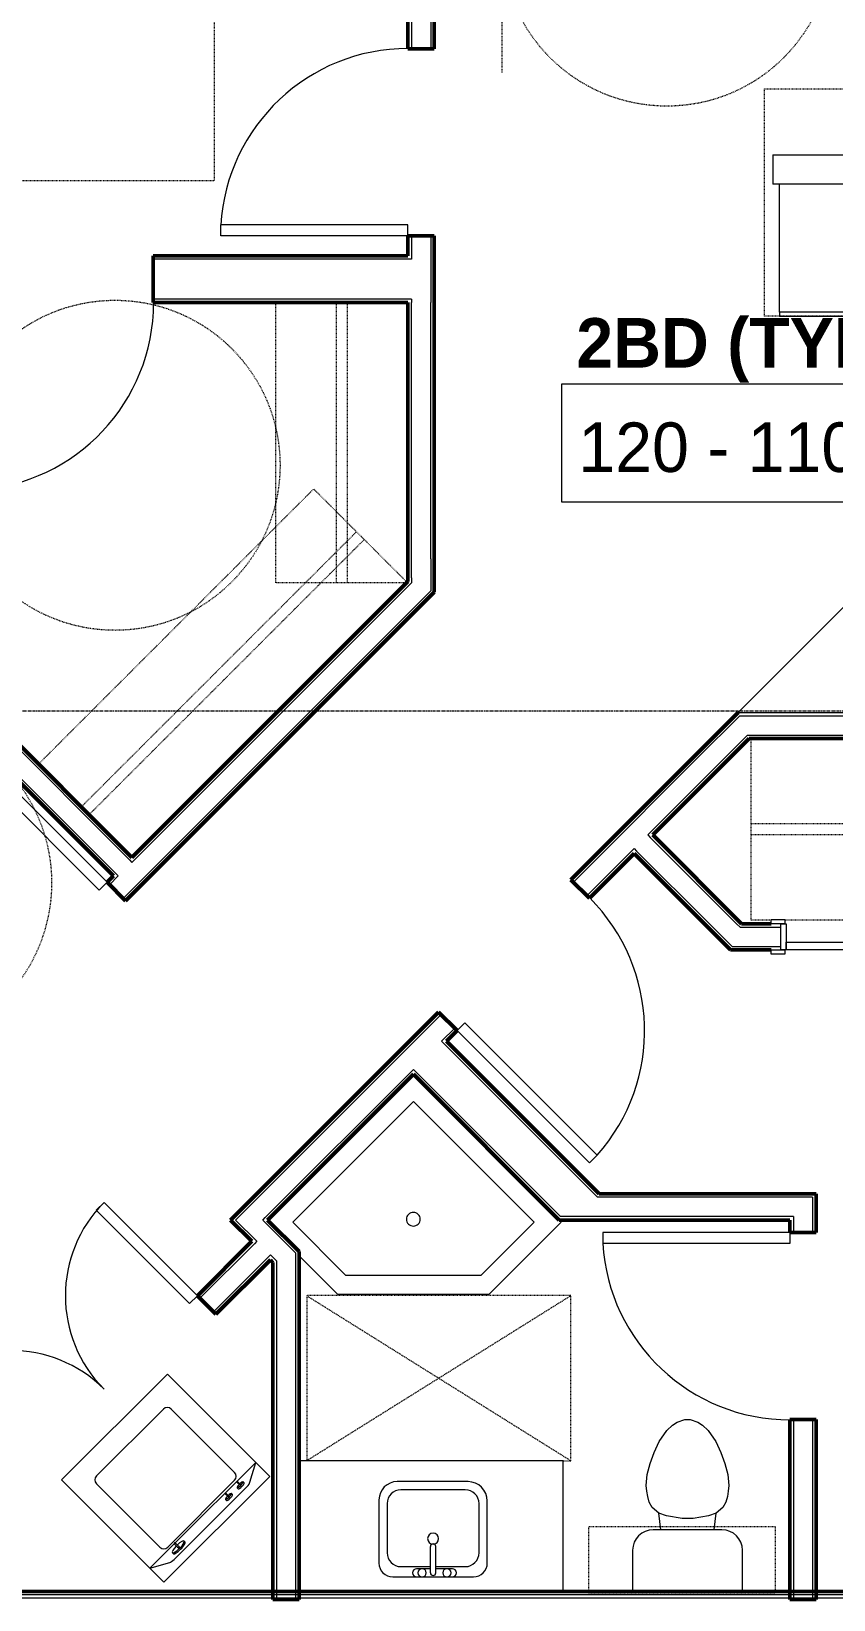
# Model space of a CAD drawing. Header units: inches. Extents: x -4266 to -1814, y 9706 to 12441.
# Drawn here: x -2432.7 to -2286.9, y 11685.7 to 11970.8 of the extents above; entities that cross this region are included whole.
import ezdxf

# ---------------------------------------------------------------- set-up
doc = ezdxf.new("R2010")
doc.units = ezdxf.units.IN
doc.header["$MEASUREMENT"] = 0
doc.linetypes.add('Dash', pattern=[0.25, 0.125, -0.125])
doc.linetypes.add('Grid Line 1_2_', pattern=[0.875, 0.5, -0.125, 0.125, -0.125])
for name, color, linetype, lineweight in [('A-AREA-IDEN', 2, 'Continuous', 9), ('A-DOOR-1', 7, 'Continuous', 9), ('A-DOOR-2', 50, 'Continuous', 20), ('A-DOOR-FRAM-1', 50, 'Continuous', 20), ('A-GENM-HDLN-1', 7, 'Dash', 9), ('A-WALL', 113, 'Continuous', 13), ('A-WALL-3', 250, 'Continuous', 50), ('A-WALL-4', 10, 'Continuous', 13), ('I-FURN-1', 7, 'Continuous', 9), ('I-FURN-HDLN-1', 7, 'Dash', 9), ('I-WALL-3', 2, 'Continuous', 50), ('P-SANR-FIXT-2', 7, 'Continuous', 9), ('Q-CASE-2', 7, 'Continuous', 9), ('Q-CASE-HDLN-1', 7, 'Dash', 9), ('Q-SPCQ-2', 7, 'Continuous', 9), ('S-GRID-1', 1, 'Grid Line 1_2_', 9)]:
    doc.layers.add(name, color=color, linetype=linetype, lineweight=lineweight)
doc.styles.add('Century Gothic', font='ufonts.com_century-gothic.ttf', dxfattribs={"height": 9})
doc.styles.add('Century Gothic_B', font='GOTHICB.TTF', dxfattribs={"height": 9})

msp = doc.modelspace()

# ---------------------------------------------------------------- linework, layer by layer
at = {"layer": 'A-AREA-IDEN', "flags": 128}
msp.add_lwpolyline([(-2336.30361, 11906.68741), (-2253.80597, 11906.68741), (-2253.80597, 11885.19135), (-2336.30361, 11885.19135)], close=True, dxfattribs=at)
at = {"layer": 'A-DOOR-1'}
for p, q in [((-2298.27374, 11809.32986), (-2295.77374, 11809.32986)), ((-2298.27374, 11808.57986), (-2298.27374, 11809.32986)), ((-2295.77374, 11809.32986), (-2295.77374, 11808.57986)), ((-2295.77374, 11808.57986), (-2298.27374, 11808.57986)), ((-2298.27374, 11803.82986), (-2295.77374, 11803.82986)), ((-2298.27374, 11803.07986), (-2298.27374, 11803.82986)), ((-2295.77374, 11803.82986), (-2295.77374, 11803.07986)), ((-2295.77374, 11803.07986), (-2298.27374, 11803.07986))]:
    msp.add_line(p, q, dxfattribs=at)
for centre, radius, start, end in [((-2364.27374, 11933.58832), 34.06659, 90, 176.634313), ((-2444.57374, 11921.46332), 34.06659, 273.365687, 360), ((-2355.34066, 11789.17177), 34.06659, 318.365687, 45), ((-2402.54004, 11740.96766), 24, 135, 225), ((-2294.85699, 11752.48245), 34.06659, 183.365687, 270), ((-2436.48116, 11707.02654), 24, 45, 135)]:
    msp.add_arc(centre, radius, start, end, dxfattribs=at)
at = {"layer": 'A-DOOR-2'}
for p, q in [((-2364.27374, 11935.58832), (-2398.28157, 11935.58832)), ((-2398.28157, 11933.58832), (-2398.28157, 11935.58832)), ((-2364.27374, 11933.58832), (-2364.27374, 11935.58832)), ((-2364.27374, 11933.58832), (-2398.28157, 11933.58832)), ((-2420.37893, 11814.6991), (-2444.42609, 11838.74627)), ((-2418.96471, 11816.11332), (-2443.01188, 11840.16049)), ((-2418.96471, 11816.11332), (-2420.37893, 11814.6991)), ((-2295.52374, 11805.20486), (-2258.52374, 11805.20486)), ((-2295.52374, 11803.82986), (-2295.52374, 11805.20486)), ((-2258.52374, 11803.82986), (-2295.52374, 11803.82986)), ((-2355.34066, 11789.17177), (-2353.92645, 11790.58598)), ((-2355.34066, 11789.17177), (-2331.29349, 11765.1246)), ((-2353.92645, 11790.58598), (-2329.87928, 11766.53881)), ((-2331.29349, 11765.1246), (-2329.87928, 11766.53881)), ((-2419.5106, 11757.93822), (-2420.92481, 11756.52401)), ((-2402.54004, 11740.96766), (-2419.5106, 11757.93822)), ((-2420.92481, 11756.52401), (-2403.95425, 11739.55345)), ((-2328.86482, 11752.48245), (-2328.86482, 11750.48245)), ((-2294.85699, 11752.48245), (-2328.86482, 11752.48245)), ((-2294.85699, 11752.48245), (-2294.85699, 11750.48245)), ((-2294.85699, 11750.48245), (-2328.86482, 11750.48245)), ((-2403.95425, 11739.55345), (-2402.54004, 11740.96766))]:
    msp.add_line(p, q, dxfattribs=at)
at = {"layer": 'A-DOOR-FRAM-1'}
for p, q in [((-2296.52374, 11808.57986), (-2295.52374, 11808.57986)), ((-2296.52374, 11803.82986), (-2296.52374, 11808.57986)), ((-2295.52374, 11808.57986), (-2295.52374, 11803.82986)), ((-2295.52374, 11803.82986), (-2296.52374, 11803.82986))]:
    msp.add_line(p, q, dxfattribs=at)
at = {"layer": 'A-GENM-HDLN-1'}
for p, q in [((-2347.22313, 12011.17685), (-2347.22313, 11963.17685)), ((-2382.68824, 11710.9894), (-2334.68824, 11740.9894)), ((-2382.68824, 11740.9894), (-2334.68824, 11710.9894)), ((-2334.68824, 11740.9894), (-2382.68824, 11740.9894)), ((-2382.68824, 11740.9894), (-2382.68824, 11710.9894)), ((-2334.68824, 11710.9894), (-2334.68824, 11740.9894)), ((-2336.06324, 11710.9894), (-2334.68824, 11710.9894))]:
    msp.add_line(p, q, dxfattribs=at)
for centre in [(-2317.22313, 11987.17685), (-2417.52735, 11891.90711)]:
    msp.add_circle(centre, 30, dxfattribs=at)
msp.add_arc((-2458.98358, 11816.00671), 30, 304.1587534, 180, dxfattribs=at)
at = {"layer": 'A-WALL'}
for p, q in [((-2105.82374, 11686.6144), (-2438.68746, 11686.6144)), ((-2105.82374, 11685.9894), (-2438.06246, 11685.9894))]:
    msp.add_line(p, q, dxfattribs=at)
at = {"layer": 'A-WALL-3'}
for p, q in [((-2364.27374, 12081.6894), (-2364.27374, 11967.58832)), ((-2359.52374, 11967.58832), (-2359.52374, 12081.6894)), ((-2364.27374, 11967.58832), (-2359.52374, 11967.58832)), ((-2359.52374, 11933.58832), (-2364.27374, 11933.58832)), ((-2364.27374, 11933.58832), (-2364.27374, 11929.96332)), ((-2359.52374, 11929.96332), (-2359.52374, 11933.58832)), ((-2364.27374, 11929.96332), (-2410.57374, 11929.96332)), ((-2410.57374, 11929.96332), (-2410.57374, 11921.46332)), ((-2359.52374, 11929.33832), (-2359.52374, 11929.96332)), ((-2359.52374, 11921.46332), (-2359.52374, 11929.33832)), ((-2410.57374, 11921.46332), (-2364.27374, 11921.46332)), ((-2364.27374, 11921.46332), (-2364.27374, 11870.80429)), ((-2359.52374, 11875.55429), (-2359.52374, 11921.46332)), ((-2359.52374, 11869.72066), (-2359.52374, 11875.55429)), ((-2415.60595, 11812.75456), (-2359.52374, 11868.83678)), ((-2364.27374, 11870.80429), (-2414.45691, 11820.62112)), ((-2359.52374, 11868.83678), (-2359.52374, 11869.72066)), ((-2414.45691, 11820.62112), (-2449.19874, 11855.36295)), ((-2453.94874, 11853.39544), (-2417.81566, 11817.26236)), ((-2304.87508, 11846.35486), (-2309.00008, 11842.22986)), ((-2304.25008, 11846.97986), (-2304.87508, 11846.35486)), ((-2309.00008, 11842.22986), (-2334.65779, 11816.57216)), ((-2319.79956, 11824.71287), (-2302.28257, 11842.22986)), ((-2302.28257, 11842.22986), (-2138.37374, 11842.22986)), ((-2303.66654, 11808.57986), (-2319.79956, 11824.71287)), ((-2331.29903, 11813.2134), (-2323.15831, 11821.35412)), ((-2323.15831, 11821.35412), (-2310.38406, 11808.57986)), ((-2417.81566, 11817.26236), (-2418.96471, 11816.11332)), ((-2418.96471, 11816.11332), (-2415.60595, 11812.75456)), ((-2334.65779, 11816.57216), (-2331.29903, 11813.2134)), ((-2310.38406, 11808.57986), (-2306.25906, 11804.45486)), ((-2298.27374, 11808.57986), (-2303.66654, 11808.57986)), ((-2306.25906, 11804.45486), (-2305.63406, 11803.82986)), ((-2305.63406, 11803.82986), (-2298.27374, 11803.82986)), ((-2358.69942, 11792.53053), (-2393.14291, 11758.08704)), ((-2355.34066, 11789.17177), (-2358.69942, 11792.53053)), ((-2357.2852, 11787.22723), (-2355.34066, 11789.17177)), ((-2329.54456, 11759.48658), (-2357.2852, 11787.22723)), ((-2389.78415, 11754.72828), (-2363.29561, 11781.21682)), ((-2363.29561, 11781.21682), (-2336.81537, 11754.73658)), ((-2393.14291, 11758.08704), (-2396.05972, 11755.17022)), ((-2290.10699, 11759.48658), (-2329.54456, 11759.48658)), ((-2290.10699, 11758.86158), (-2290.10699, 11759.48658)), ((-2290.10699, 11754.73658), (-2290.10699, 11758.86158)), ((-2396.05972, 11755.17022), (-2396.50167, 11754.72828)), ((-2396.50167, 11754.72828), (-2392.64054, 11750.86716)), ((-2384.06324, 11749.00737), (-2389.78415, 11754.72828)), ((-2336.81537, 11754.73658), (-2335.93149, 11754.73658)), ((-2335.93149, 11754.73658), (-2324.79456, 11754.73658)), ((-2324.79456, 11754.73658), (-2294.85699, 11754.73658)), ((-2294.85699, 11754.73658), (-2294.85699, 11752.48245)), ((-2290.10699, 11752.48245), (-2290.10699, 11754.73658)), ((-2294.85699, 11752.48245), (-2290.10699, 11752.48245)), ((-2392.64054, 11750.86716), (-2402.54004, 11740.96766)), ((-2384.06324, 11748.12349), (-2384.06324, 11749.00737)), ((-2399.18128, 11737.6089), (-2389.28179, 11747.5084)), ((-2389.28179, 11747.5084), (-2388.81324, 11747.03986)), ((-2388.81324, 11747.03986), (-2388.81324, 11685.7394)), ((-2384.06324, 11742.28986), (-2384.06324, 11748.12349)), ((-2402.54004, 11740.96766), (-2399.18128, 11737.6089)), ((-2384.06324, 11685.7394), (-2384.06324, 11742.28986)), ((-2290.10699, 11718.48245), (-2294.85699, 11718.48245)), ((-2294.85699, 11718.48245), (-2294.85699, 11685.7394)), ((-2290.10699, 11685.7394), (-2290.10699, 11718.48245)), ((-2388.81324, 11685.7394), (-2384.06324, 11685.7394)), ((-2294.85699, 11685.7394), (-2290.10699, 11685.7394))]:
    msp.add_line(p, q, dxfattribs=at)
at = {"layer": 'A-WALL-4'}
for p, q in [((-2363.64874, 12081.6894), (-2363.64874, 11967.58832)), ((-2360.14874, 12081.6894), (-2360.14874, 11967.58832)), ((-2297.94874, 11948.35486), (-2143.94874, 11948.35486)), ((-2297.94874, 11948.35486), (-2297.94874, 11942.97986)), ((-2143.94874, 11942.97986), (-2297.94874, 11942.97986)), ((-2363.64874, 11933.58832), (-2363.64874, 11929.96332)), ((-2360.14874, 11933.58832), (-2360.14874, 11929.96332)), ((-2363.64874, 11929.33832), (-2410.57374, 11929.33832)), ((-2363.64874, 11929.96332), (-2363.64874, 11929.33832)), ((-2360.14874, 11929.96332), (-2360.14874, 11929.33832)), ((-2360.14874, 11929.33832), (-2360.14874, 11922.08832)), ((-2363.64874, 11922.08832), (-2410.57374, 11922.08832)), ((-2363.64874, 11922.08832), (-2363.64874, 11921.46332)), ((-2363.64874, 11871.42929), (-2363.64874, 11921.46332)), ((-2360.14874, 11922.08832), (-2360.14874, 11921.46332)), ((-2360.14874, 11874.92929), (-2360.14874, 11921.46332)), ((-2360.14874, 11874.92929), (-2360.14874, 11874.04541)), ((-2360.14874, 11874.04541), (-2360.14874, 11869.09566)), ((-2360.14874, 11869.09566), (-2416.0479, 11813.1965)), ((-2363.64874, 11870.54541), (-2414.45691, 11819.73724)), ((-2363.64874, 11871.42929), (-2363.64874, 11870.54541)), ((-2449.82374, 11855.10407), (-2414.89885, 11820.17918)), ((-2453.32374, 11853.65432), (-2417.37372, 11817.70431)), ((-2307.4912, 11842.85486), (-2303.9912, 11846.35486)), ((-2303.9912, 11846.35486), (-2280.38812, 11846.35486)), ((-2308.1162, 11842.22986), (-2334.21585, 11816.13021)), ((-2303.16645, 11842.22986), (-2320.68344, 11824.71287)), ((-2308.1162, 11842.22986), (-2307.4912, 11842.85486)), ((-2303.16645, 11842.22986), (-2302.54145, 11842.85486)), ((-2302.54145, 11842.85486), (-2137.74874, 11842.85486)), ((-2320.68344, 11824.71287), (-2320.2415, 11824.27093)), ((-2320.2415, 11824.27093), (-2304.55043, 11808.57986)), ((-2323.15831, 11822.238), (-2331.74097, 11813.65534)), ((-2323.15831, 11822.238), (-2322.71637, 11821.79606)), ((-2322.71637, 11821.79606), (-2309.50018, 11808.57986)), ((-2417.37372, 11817.70431), (-2416.93178, 11817.26236)), ((-2414.89885, 11820.17918), (-2414.45691, 11819.73724)), ((-2416.93178, 11817.26236), (-2418.52277, 11815.67137)), ((-2308.87518, 11807.95486), (-2309.50018, 11808.57986)), ((-2305.37518, 11804.45486), (-2308.87518, 11807.95486)), ((-2303.92543, 11807.95486), (-2304.55043, 11808.57986)), ((-2303.92543, 11807.95486), (-2296.52374, 11807.95486)), ((-2305.37518, 11804.45486), (-2296.52374, 11804.45486)), ((-2358.25748, 11792.08858), (-2392.70097, 11757.64509)), ((-2355.7826, 11789.61371), (-2358.16909, 11787.22723)), ((-2358.16909, 11787.22723), (-2357.72715, 11786.78528)), ((-2329.80344, 11758.86158), (-2357.72715, 11786.78528)), ((-2363.29561, 11782.1007), (-2390.22609, 11755.17022)), ((-2363.29561, 11782.1007), (-2362.85367, 11781.65876)), ((-2336.55649, 11755.36158), (-2362.85367, 11781.65876)), ((-2393.14291, 11757.20315), (-2392.70097, 11757.64509)), ((-2328.91956, 11758.86158), (-2329.80344, 11758.86158)), ((-2290.73199, 11758.86158), (-2328.91956, 11758.86158)), ((-2290.73199, 11758.86158), (-2290.73199, 11755.36158)), ((-2395.61778, 11754.72828), (-2393.14291, 11757.20315)), ((-2391.75666, 11750.86716), (-2395.61778, 11754.72828)), ((-2390.66803, 11754.72828), (-2390.22609, 11755.17022)), ((-2384.68824, 11748.74849), (-2390.66803, 11754.72828)), ((-2326.30344, 11755.36158), (-2336.55649, 11755.36158)), ((-2325.41956, 11755.36158), (-2326.30344, 11755.36158)), ((-2294.23199, 11755.36158), (-2325.41956, 11755.36158)), ((-2294.23199, 11755.36158), (-2294.23199, 11754.73658)), ((-2294.23199, 11754.73658), (-2294.23199, 11752.48245)), ((-2290.73199, 11755.36158), (-2290.73199, 11754.73658)), ((-2290.73199, 11754.73658), (-2290.73199, 11752.48245)), ((-2392.1986, 11750.42521), (-2402.0981, 11740.52572)), ((-2391.75666, 11750.86716), (-2392.1986, 11750.42521)), ((-2389.72373, 11747.95034), (-2399.62322, 11738.05085)), ((-2389.28179, 11748.39228), (-2389.72373, 11747.95034)), ((-2388.18824, 11747.29874), (-2389.28179, 11748.39228)), ((-2388.18824, 11747.29874), (-2388.18824, 11746.41486)), ((-2388.18824, 11746.41486), (-2388.18824, 11685.7394)), ((-2384.68824, 11748.74849), (-2384.68824, 11743.79874)), ((-2384.68824, 11743.79874), (-2384.68824, 11742.91486)), ((-2384.68824, 11742.91486), (-2384.68824, 11685.7394)), ((-2294.23199, 11718.48245), (-2294.23199, 11685.7394)), ((-2290.73199, 11718.48245), (-2290.73199, 11685.7394))]:
    msp.add_line(p, q, dxfattribs=at)
at = {"layer": 'I-FURN-1'}
for p, q in [((-2281.01312, 11870.21683), (-2304.25008, 11846.97986)), ((-2304.25008, 11846.97986), (-2281.01312, 11846.97986))]:
    msp.add_line(p, q, dxfattribs=at)
at = {"layer": 'I-FURN-HDLN-1'}
for p, q in [((-2399.44874, 11943.63993), (-2399.44874, 12080.4394)), ((-2515.44874, 11943.63993), (-2399.44874, 11943.63993))]:
    msp.add_line(p, q, dxfattribs=at)
at = {"layer": 'I-WALL-3'}
msp.add_line((-2105.82374, 11687.2394), (-2438.42858, 11687.2394), dxfattribs=at)
at = {"layer": 'P-SANR-FIXT-2'}
for p, q in [((-2385.22886, 11754.34676), (-2363.29561, 11776.28001)), ((-2363.29561, 11776.28001), (-2341.36236, 11754.34676)), ((-2336.81537, 11754.73658), (-2336.42555, 11754.34676)), ((-2375.54985, 11744.66775), (-2385.22886, 11754.34676)), ((-2341.36236, 11754.34676), (-2351.04138, 11744.66775)), ((-2336.42555, 11754.34676), (-2349.59542, 11741.1769)), ((-2376.99581, 11741.1769), (-2384.06324, 11748.24433)), ((-2351.04138, 11744.66775), (-2375.54985, 11744.66775)), ((-2349.59542, 11741.1769), (-2376.99581, 11741.1769)), ((-2316.21045, 11717.46562), (-2315.34443, 11717.96562)), ((-2315.34443, 11717.96562), (-2313.97069, 11718.46562)), ((-2313.97069, 11718.46562), (-2312.97069, 11718.46562)), ((-2312.97069, 11718.46562), (-2311.59695, 11717.96562)), ((-2311.59695, 11717.96562), (-2310.73092, 11717.46562)), ((-2318.59788, 11714.46562), (-2317.21045, 11716.46562)), ((-2317.21045, 11716.46562), (-2316.21045, 11717.46562)), ((-2310.73092, 11717.46562), (-2309.73092, 11716.46562)), ((-2309.73092, 11716.46562), (-2308.34349, 11714.46562)), ((-2320.25844, 11710.46562), (-2319.5305, 11712.46562)), ((-2319.5305, 11712.46562), (-2318.59788, 11714.46562)), ((-2308.34349, 11714.46562), (-2307.41088, 11712.46562)), ((-2307.41088, 11712.46562), (-2306.68294, 11710.46562)), ((-2320.79638, 11708.45801), (-2320.25844, 11710.46562)), ((-2306.68294, 11710.46562), (-2306.145, 11708.45801)), ((-2353.36373, 11707.18723), (-2366.2279, 11707.18723)), ((-2353.36373, 11707.18723), (-2366.2279, 11707.18723)), ((-2320.97069, 11706.46562), (-2320.79638, 11708.45801)), ((-2320.88353, 11705.46942), (-2320.97069, 11706.46562)), ((-2306.145, 11708.45801), (-2305.97069, 11706.46562)), ((-2305.97069, 11706.46562), (-2306.05784, 11705.46942)), ((-2369.54877, 11703.86636), (-2369.54877, 11692.3644)), ((-2369.54877, 11703.86636), (-2369.54877, 11692.3644)), ((-2353.86373, 11705.68723), (-2365.54877, 11705.68723)), ((-2349.86373, 11692.3644), (-2349.86373, 11703.68723)), ((-2349.86373, 11692.3644), (-2349.86373, 11703.68723)), ((-2320.70653, 11704.46562), (-2320.88353, 11705.46942)), ((-2320.43859, 11703.46562), (-2320.70653, 11704.46562)), ((-2319.87182, 11702.46562), (-2320.43859, 11703.46562)), ((-2306.50279, 11703.46562), (-2307.06956, 11702.46562)), ((-2306.23484, 11704.46562), (-2306.50279, 11703.46562)), ((-2306.05784, 11705.46942), (-2306.23484, 11704.46562)), ((-2368.04877, 11703.18723), (-2368.04877, 11694.2394)), ((-2351.36373, 11694.2394), (-2351.36373, 11703.18723)), ((-2318.68007, 11701.46562), (-2319.87182, 11702.46562)), ((-2317.30633, 11700.96562), (-2318.68007, 11701.46562)), ((-2318.33235, 11698.44184), (-2318.68007, 11701.46562)), ((-2314.47069, 11700.46562), (-2317.30633, 11700.96562)), ((-2309.63505, 11700.96562), (-2312.47069, 11700.46562)), ((-2308.26131, 11701.46562), (-2309.63505, 11700.96562)), ((-2308.60903, 11698.44184), (-2308.26131, 11701.46562)), ((-2307.06956, 11702.46562), (-2308.26131, 11701.46562)), ((-2307.22069, 11698.44184), (-2319.72069, 11698.44184)), ((-2312.47069, 11700.46562), (-2314.47069, 11700.46562)), ((-2360.20625, 11690.6282), (-2360.20625, 11695.36655)), ((-2359.20625, 11690.6282), (-2359.20625, 11695.36655)), ((-2323.44691, 11694.71562), (-2323.44691, 11687.2394)), ((-2303.49447, 11687.2394), (-2303.49447, 11694.71562)), ((-2367.04877, 11689.8644), (-2352.36373, 11689.8644)), ((-2367.04877, 11689.8644), (-2352.36373, 11689.8644)), ((-2365.54877, 11691.7394), (-2360.20625, 11691.7394)), ((-2360.20625, 11691.3644), (-2362.70625, 11691.3644)), ((-2362.70625, 11689.8644), (-2356.20625, 11689.8644)), ((-2359.20625, 11691.7394), (-2353.86373, 11691.7394)), ((-2356.20625, 11691.3644), (-2359.20625, 11691.3644))]:
    msp.add_line(p, q, dxfattribs=at)
for centre, radius, start, end in [((-2363.29561, 11754.87709), 1.25, 45, 225), ((-2363.29561, 11754.87709), 1.25, 225, 45), ((-2366.2279, 11703.86636), 3.32087, 90, 180), ((-2366.2279, 11703.86636), 3.32087, 90, 180), ((-2353.36373, 11703.68723), 3.5, 0, 90), ((-2353.36373, 11703.68723), 3.5, 0, 90), ((-2365.54877, 11703.18723), 2.5, 90, 180), ((-2353.86373, 11703.18723), 2.5, 0, 90), ((-2359.70625, 11696.83173), 1, 0, 180), ((-2319.72069, 11694.71562), 3.72622, 90, 180), ((-2307.22069, 11694.71562), 3.72622, 0, 90), ((-2359.70625, 11696.83173), 1, 180, 0), ((-2359.70625, 11695.36655), 0.5, 0, 180), ((-2367.04877, 11692.3644), 2.5, 180, 270), ((-2367.04877, 11692.3644), 2.5, 180, 270), ((-2365.54877, 11694.2394), 2.5, 180, 270), ((-2353.86373, 11694.2394), 2.5, 270, 0), ((-2352.36373, 11692.3644), 2.5, 270, 0), ((-2352.36373, 11692.3644), 2.5, 270, 0), ((-2362.70625, 11690.6144), 0.75, 90, 270), ((-2361.70625, 11690.6144), 0.75, 0, 180), ((-2361.70625, 11690.6144), 0.75, 180, 0), ((-2359.70625, 11690.6282), 0.5, 180, 0), ((-2357.20625, 11690.6144), 0.75, 0, 180), ((-2357.20625, 11690.6144), 0.75, 180, 0), ((-2356.20625, 11690.6144), 0.75, 270, 90)]:
    msp.add_arc(centre, radius, start, end, dxfattribs=at)
at = {"layer": 'Q-CASE-2'}
for p, q in [((-2296.7372, 11919.72986), (-2296.7372, 11942.97986)), ((-2296.7372, 11919.72986), (-2296.7372, 11918.97986)), ((-2272.7372, 11919.72986), (-2296.7372, 11919.72986)), ((-2296.7372, 11918.97986), (-2272.7372, 11918.97986)), ((-2336.06324, 11710.9894), (-2384.06324, 11710.9894)), ((-2336.06324, 11687.2394), (-2336.06324, 11710.9894))]:
    msp.add_line(p, q, dxfattribs=at)
at = {"layer": 'Q-CASE-HDLN-1'}
for p, q in [((-2299.47491, 11918.97986), (-2299.47491, 11960.35486)), ((-2299.47491, 11960.35486), (-2141.44874, 11960.35486)), ((-2388.27374, 11921.46332), (-2364.27374, 11921.46332)), ((-2388.27374, 11870.54272), (-2388.27374, 11921.46332)), ((-2377.27374, 11870.54272), (-2377.27374, 11921.46332)), ((-2375.27374, 11870.54272), (-2375.27374, 11921.46332)), ((-2364.27374, 11921.46332), (-2364.27374, 11870.54272)), ((-2141.44874, 11918.97986), (-2299.47491, 11918.97986)), ((-2431.42747, 11837.59168), (-2381.4157, 11887.60345)), ((-2381.4157, 11887.60345), (-2364.44514, 11870.63289)), ((-2423.64929, 11829.81351), (-2373.63752, 11879.82528)), ((-2422.23508, 11828.3993), (-2372.22331, 11878.41107)), ((-2364.44514, 11870.63289), (-2414.45691, 11820.62112)), ((-2364.27374, 11870.54272), (-2388.27374, 11870.54272)), ((-2301.9138, 11809.22986), (-2301.9138, 11842.22986)), ((-2301.9138, 11842.22986), (-2143.27374, 11842.22986)), ((-2414.45691, 11820.62112), (-2431.42747, 11837.59168)), ((-2143.27374, 11826.72986), (-2301.9138, 11826.72986)), ((-2143.27374, 11824.72986), (-2301.9138, 11824.72986)), ((-2298.27374, 11809.22986), (-2301.9138, 11809.22986)), ((-2223.27374, 11809.22986), (-2295.77374, 11809.22986)), ((-2331.47069, 11698.9894), (-2331.47069, 11686.9894)), ((-2297.47069, 11698.9894), (-2331.47069, 11698.9894)), ((-2297.47069, 11686.9894), (-2297.47069, 11698.9894)), ((-2331.47069, 11686.9894), (-2297.47069, 11686.9894))]:
    msp.add_line(p, q, dxfattribs=at)
at = {"layer": 'Q-SPCQ-2'}
for p, q in [((-2408.00793, 11726.74105), (-2427.24068, 11707.5083)), ((-2408.00793, 11726.74105), (-2427.24068, 11707.5083)), ((-2389.41047, 11708.14359), (-2408.00793, 11726.74105)), ((-2389.41047, 11708.14359), (-2408.00793, 11726.74105)), ((-2420.87672, 11708.2154), (-2408.71504, 11720.37709)), ((-2407.30082, 11720.37709), (-2395.77423, 11708.85049)), ((-2391.95558, 11710.68869), (-2406.62804, 11696.01623)), ((-2393.01644, 11707.06761), (-2391.95558, 11710.68869)), ((-2427.24068, 11707.5083), (-2408.64322, 11688.91083)), ((-2427.24068, 11707.5083), (-2408.64322, 11688.91083)), ((-2409.35013, 11695.27459), (-2420.87672, 11706.80119)), ((-2408.64322, 11688.91083), (-2389.41047, 11708.14359)), ((-2408.64322, 11688.91083), (-2389.41047, 11708.14359)), ((-2395.77423, 11707.43668), (-2407.93632, 11695.27459)), ((-2406.7702, 11693.04605), (-2393.54569, 11706.27056)), ((-2395.37609, 11707.1189), (-2394.71601, 11706.45883)), ((-2394.62762, 11706.54722), (-2395.2877, 11707.20729)), ((-2394.2446, 11707.13647), (-2394.05881, 11706.95068)), ((-2397.49741, 11704.99758), (-2396.83733, 11704.33751)), ((-2397.42658, 11703.95449), (-2397.24079, 11703.7687)), ((-2396.74894, 11704.4259), (-2397.40902, 11705.08597)), ((-2396.36592, 11705.01515), (-2396.18013, 11704.82936)), ((-2395.30526, 11706.07581), (-2395.11947, 11705.89002)), ((-2411.18833, 11691.45594), (-2406.72862, 11695.91564)), ((-2406.59199, 11695.69395), (-2406.15967, 11695.26163)), ((-2406.38266, 11695.86237), (-2405.97079, 11695.45051)), ((-2406.15967, 11695.26163), (-2405.87501, 11695.07746)), ((-2405.97079, 11695.45051), (-2405.78662, 11695.16585)), ((-2404.96996, 11696.38212), (-2404.79846, 11696.21062)), ((-2411.18833, 11691.45594), (-2407.56725, 11692.5168)), ((-2407.09128, 11694.2608), (-2406.91978, 11694.0893))]:
    msp.add_line(p, q, dxfattribs=at)
for centre, radius, start, end in [((-2408.00793, 11719.66998), 1, 45, 135), ((-2420.16962, 11707.5083), 1, 135, 225), ((-2396.48113, 11708.14359), 0.99971, 315, 45), ((-2408.64322, 11695.9815), 0.99971, 225, 315)]:
    msp.add_arc(centre, radius, start, end, dxfattribs=at)
for centre, major_axis, ratio, start_param, end_param in [((-2395.33189, 11707.1631), (0.04419, 0.04419), 0.242535625, 0, 3.141592654), ((-2394.77493, 11706.60614), (0.53033, 0.53033), 0.215587222, 1.654226413, 4.71238898), ((-2394.58914, 11706.42035), (0.53033, 0.53033), 0.242535625, 3.141592654, 4.71238898), ((-2394.77493, 11706.60614), (-0.53033, -0.53033), 0.215587222, 1.570796327, 4.628958894), ((-2394.67181, 11706.50302), (-0.04419, -0.04419), 0.242535625, 0, 3.141592654), ((-2394.58914, 11706.42035), (-0.53033, -0.53033), 0.242535625, 1.570796327, 3.141592654), ((-2393.74924, 11706.41183), (-0.71156, -0.71156), 0.242535625, 1.614583208, 2.916764462), ((-2397.45321, 11705.04178), (0.04419, 0.04419), 0.242535625, 0, 3.141592654), ((-2396.89625, 11704.48482), (-0.53033, -0.53033), 0.215587222, 4.795819067, 7.853981634), ((-2396.71046, 11704.29903), (0.53033, 0.53033), 0.242535625, 3.141592654, 4.71238898), ((-2396.89625, 11704.48482), (-0.53033, -0.53033), 0.215587222, 1.570796327, 4.628958894), ((-2396.79313, 11704.3817), (0.04419, 0.04419), 0.242535625, 3.141592654, 6.283185307), ((-2396.71046, 11704.29903), (0.53033, 0.53033), 0.242535625, 4.71238898, 6.283185307), ((-2406.03062, 11695.32146), (1.06066, 1.06066), 0.242535625, 1.659952947, 4.71238898), ((-2405.85912, 11695.14996), (1.06066, 1.06066), 0.242535625, 3.141592654, 4.71238898), ((-2406.71285, 11696.00369), (0.0442, 0.0442), 0.242411969, 0, 3.141592654), ((-2397.21345, 11705.03155), (-9.35845, -9.35845), 0.242535556, 6.17912536, 6.274168596), ((-2415.81116, 11686.43387), (9.42851, 9.42851), 0.2425357, 0, 0.10327934), ((-2406.03062, 11695.32146), (-1.06066, -1.06066), 0.242535625, 1.570796327, 4.62323236), ((-2405.83081, 11695.12165), (0.04419, 0.04419), 0.242535625, 3.141592654, 6.283185307), ((-2405.85912, 11695.14996), (1.06066, 1.06066), 0.242535625, 4.71238898, 6.283185307), ((-2406.91146, 11693.24961), (-0.71156, -0.71156), 0.242535625, 0.224828192, 1.527009446)]:
    msp.add_ellipse(centre, major_axis=major_axis, ratio=ratio, start_param=start_param, end_param=end_param, dxfattribs=at)
at = {"layer": 'S-GRID-1'}
msp.add_line((-1814.20638, 11847.1894), (-4168.71446, 11847.1894), dxfattribs=at)

# ---------------------------------------------------------------- texts
at = {"layer": 'A-AREA-IDEN', "char_height": 9, "attachment_point": 1}
for s, insert, width, style in [('2BD (TYPE A)', (-2333.68156, 11918.65556), 93.324, 'Century Gothic_B'), ('120 - 1105 SF', (-2333.30361, 11899.68741), 92.415, 'Century Gothic')]:
    msp.add_mtext(s, dxfattribs=dict(at, insert=insert, width=width, style=style))

doc.saveas('drawing.dxf')
